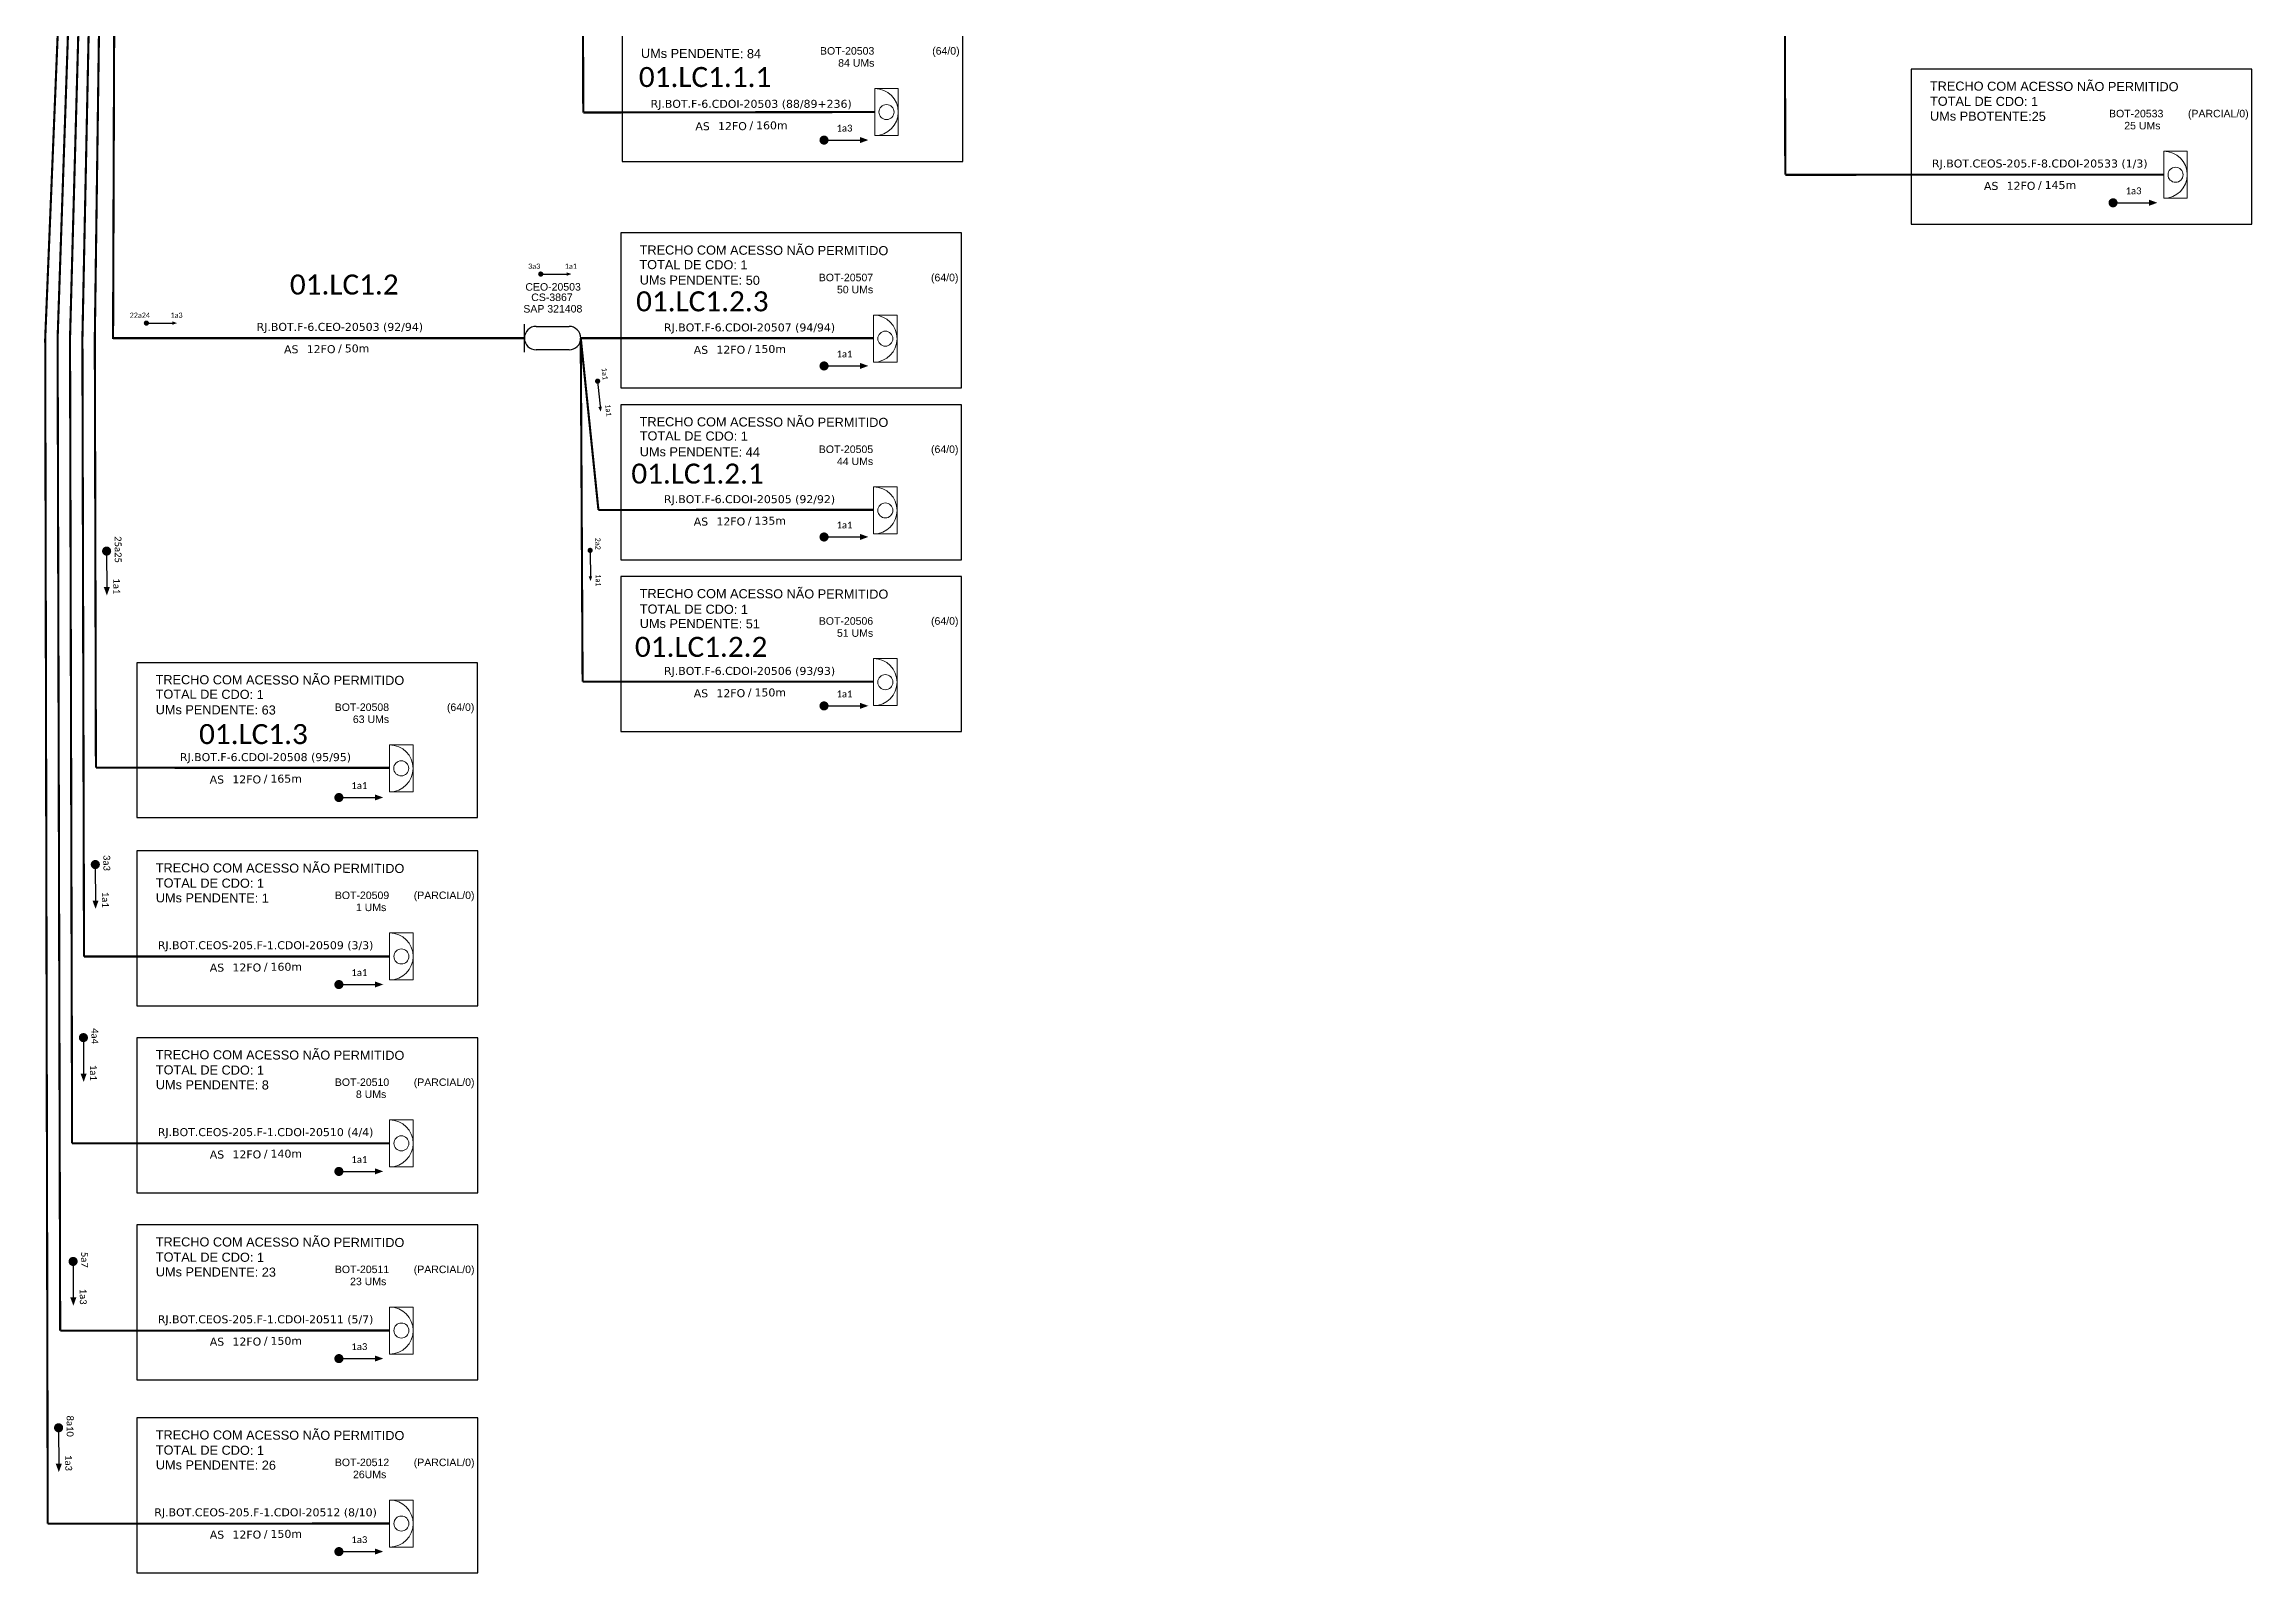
# Model space of a CAD drawing. Header units: millimetres. Extents: x 4089310 to 4461670, y -135350 to 284039.
# Drawn here: x 4142960 to 4363531, y -135350 to 17401 of the extents above; entities that cross this region are included whole.
import ezdxf
from ezdxf.enums import TextEntityAlignment as Align

# ---------------------------------------------------------------- set-up
doc = ezdxf.new("R2010")
doc.units = ezdxf.units.MM
for name, color, linetype, lineweight in [("20.0-LEGENDA DOS CDO'S", 1, 'Continuous', 0), ('20.1-CDO_INTERIOR', 1, 'Continuous', 0), ('20.2-CDO_POSTE', 1, 'Continuous', 5), ('40.1-ETIQUETAS', 1, 'Continuous', 20)]:
    doc.layers.add(name, color=color, linetype=linetype, lineweight=lineweight)
for name, color, linetype in [('20.4-CEOS', 1, 'Continuous'), ('CAP a instalar', 1, 'Continuous'), ('SETA', 7, 'Continuous')]:
    doc.layers.add(name, color=color, linetype=linetype)
doc.styles.add('ARIAL', font='arial.ttf')
doc.styles.add('siredit', font='verdana.ttf')
doc.styles.get("Standard").update_dxf_attribs({"font": 'arial.ttf'})
doc.linetypes.add('FENCELINE1', pattern='A,0.25,-0.1,[133,ltypeshp.shx,S=0.1,R=0,X=-0.1,Y=0],-0.1,1', length=1.45)

# ---------------------------------------------------------------- blocks, each defined once
blk = doc.blocks.new('ETIQUETA_RS5F')
at = {"layer": '40.1-ETIQUETAS', "color": 0, "style": 'siredit'}
blk.add_text('/', height=1.5, dxfattribs=at).set_placement((1.55, -1.95), align=Align.MIDDLE_RIGHT)
for tag, p in [('ETIQUETA_R_PRIMARIA', (1.18, 4.1)), ('ETIQUETA_R_SECUNDARIA', (1.18, 2.1)), ('F_ATIVAS/F_MORTAS', (1.11, -4.24))]:
    blk.add_attdef(tag, text='', height=1.5, dxfattribs=at).set_placement(p, align=Align.MIDDLE_CENTER)
for tag, p in [('TIPO_CABO', (-6.62, -2.12)), ('CAP_CABO', (0.37, -2.09))]:
    blk.add_attdef(tag, text='', height=1.5, dxfattribs=at).set_placement(p, align=Align.MIDDLE_RIGHT)
blk.add_attdef('METROS', text='', height=1.5, dxfattribs=at).set_placement((2.11, -1.95), align=Align.MIDDLE_LEFT)
for tag, p in [('FUSÃO_1', (0.82, -8.39)), ('FUSÃO_2', (0.82, -10.6)), ('FUSÃO_3', (0.82, -12.93)), ('FUSÃO_4', (0.82, -15.14)), ('FUSÃO_5', (0.82, -17.16))]:
    blk.add_attdef(tag, text='', height=1.5, dxfattribs=at).set_placement(p, align=Align.CENTER)
blk = doc.blocks.new('CDOI_INT')
at = {"layer": '20.1-CDO_INTERIOR', "color": 0, "lineweight": 18}
blk.add_lwpolyline([(4.25, -4.25), (4.25, 4.25), (0, 4.25), (0, -4.25)], close=True, dxfattribs=at)
blk.add_circle((2.12, 0), 1.36, dxfattribs=at)
blk.add_arc((0, 0), 4.25, 270, 90, dxfattribs=at)
at = {"layer": "20.0-LEGENDA DOS CDO'S", "color": 0, "style": 'ARIAL'}
for tag, p in [('CDO_N', (-0.08, 10.38)), ('SURVEY', (-0.08, 8.2)), ('SPLITER_1', (21.18, 10.38)), ('SPLITER_2', (21.19, 8.68)), ('SAP', (-0.08, 6.23)), ('1:XX', (5.94, -2.22)), ('UMS', (5.94, -4.24))]:
    blk.add_attdef(tag, p, '', height=1.36, dxfattribs=at)
blk.add_attdef('FIBRAS_UTILIZADAS', text='', height=1.36, dxfattribs=at).set_placement((15.34, 10.38), align=Align.CENTER)
blk = doc.blocks.new('CEO')
at = {"layer": '20.4-CEOS'}
for p, q in [((-6.19, -0.53), (-6.19, 5.68)), ((-3.61, 5.15), (3.61, 5.15)), ((3.61, 0), (-3.61, 0))]:
    blk.add_line(p, q, dxfattribs=at)
for centre, start, end in [((-3.61, 2.58), 90, 270), ((3.61, 2.58), 270, 90)]:
    blk.add_arc(centre, 2.58, start, end, dxfattribs=at)
blk = doc.blocks.new('CDOE-TEXTO PADRÃO')
at = {"layer": "20.0-LEGENDA DOS CDO'S", "color": 0, "style": 'ARIAL'}
for tag, p in [('CDO_N', (0.49, 7.39)), ('CORDOALHA', (0.5, 4.33)), ('SAP', (0.51, 1.67)), ('SPLITER_1', (0.59, -0.91)), ('SPLITER_2', (0.6, -3.55)), ('(XX-XX_F)S', (0.54, -8.29)), ('(XX-XX_L)S', (0.55, -10.83)), ('UMS', (0.55, -13.15))]:
    blk.add_attdef(tag, p, '', height=1.7, rotation=0.118, dxfattribs=at)
blk.add_attdef('FIBRAS_UTILIZADAS', text='', height=1.7, rotation=0.118, dxfattribs=at).set_placement((19.77, 7.43), align=Align.CENTER)

msp = doc.modelspace()

# ---------------------------------------------------------------- linework, layer by layer
at = {"color": 3}
for points in [[(4200694, 5691), (4234743, 5691), (4234743, 21178), (4200694, 21178)], [(4329482, -575), (4363531, -575), (4363531, 14912), (4329482, 14912)], [(4329482, -575), (4363531, -575), (4363531, 14912), (4329482, 14912)], [(4200575, -16954), (4234625, -16954), (4234625, -1467), (4200575, -1467)], [(4200577, -34115), (4234626, -34115), (4234626, -18628), (4200577, -18628)], [(4200578, -51277), (4234627, -51277), (4234627, -35790), (4200578, -35790)], [(4152212, -59890), (4186261, -59890), (4186261, -44403), (4152212, -44403)], [(4152224, -78686), (4186274, -78686), (4186274, -63199), (4152224, -63199)], [(4152224, -78686), (4186274, -78686), (4186274, -63199), (4152224, -63199)], [(4152224, -97361), (4186274, -97361), (4186274, -81874), (4152224, -81874)], [(4152224, -97361), (4186274, -97361), (4186274, -81874), (4152224, -81874)], [(4152224, -116063), (4186274, -116063), (4186274, -100576), (4152224, -100576)], [(4152224, -116063), (4186274, -116063), (4186274, -100576), (4152224, -100576)], [(4152224, -135350), (4186274, -135350), (4186274, -119862), (4152224, -119862)], [(4152224, -135350), (4186274, -135350), (4186274, -119862), (4152224, -119862)]]:
    msp.add_lwpolyline(points, close=True, dxfattribs=at)
at = {"const_width": 455}
for points in [[(4220651, 7812, 1), (4221105, 7812, 1)], [(4349439, 1547, 1), (4349893, 1547, 1)], [(4220651, -14756, 1), (4221105, -14756, 1)], [(4149200, -33028, 1), (4149202, -33482, 1)], [(4149200, -33028, 1), (4149202, -33482, 1)], [(4220651, -31845, 1), (4221105, -31845, 1)], [(4220651, -48723, 1), (4221105, -48723, 1)], [(4172181, -57878, 1), (4172636, -57878, 1)], [(4172181, -57878, 1), (4172636, -57878, 1)], [(4148070, -64347, 1), (4148072, -64801, 1)], [(4148070, -64347, 1), (4148072, -64801, 1)], [(4172181, -76565, 1), (4172636, -76565, 1)], [(4172181, -76565, 1), (4172636, -76565, 1)], [(4146880, -81642, 1), (4146882, -82097, 1)], [(4146880, -81642, 1), (4146882, -82097, 1)], [(4172181, -95239, 1), (4172636, -95239, 1)], [(4172181, -95239, 1), (4172636, -95239, 1)], [(4145852, -104004, 1), (4145854, -104459, 1)], [(4145852, -104004, 1), (4145854, -104459, 1)], [(4172181, -113941, 1), (4172636, -113941, 1)], [(4172181, -113941, 1), (4172636, -113941, 1)], [(4144400, -120625, 1), (4144402, -121080, 1)], [(4144400, -120625, 1), (4144402, -121080, 1)], [(4172181, -133228, 1), (4172636, -133228, 1)]]:
    msp.add_lwpolyline(points, format="xyb", close=True, dxfattribs=at)
at = {"color": 7, "const_width": 260}
for points in [[(4192446, -5575, 1), (4192706, -5573, 1)], [(4153047, -10473, 1), (4153307, -10472, 1)], [(4198241, -16143, 1), (4198268, -16402, 1)], [(4197506, -33055, 1), (4197510, -33315, 1)]]:
    msp.add_lwpolyline(points, format="xyb", close=True, dxfattribs=at)
at = {"layer": 'CAP a instalar', "color": 8, "ltscale": 5.3, "const_width": 212}
for points in [[(4143066, -11980), (4150544, 169934)], [(4144305, -11977), (4150499, 169934)], [(4145544, -11977), (4150499, 169934)], [(4146782, -11977), (4150499, 169934)], [(4316637, 136007), (4316915, 4348)], [(4316915, 4348), (4354736, 4351)], [(4143066, -11980), (4143316, -130429)], [(4144305, -11977), (4144561, -111142)], [(4145544, -11977), (4145752, -92437)], [(4146782, -11977), (4146942, -73765)], [(4146942, -73765), (4177478, -73760)], [(4145752, -92437), (4177478, -92435)], [(4144561, -111142), (4177478, -111136)], [(4143316, -130429), (4177478, -130423)]]:
    msp.add_lwpolyline(points, dxfattribs=at)
at = {"layer": 'CAP a instalar', "ltscale": 5.3, "const_width": 212}
for points in [[(4148021, -11977), (4150499, 169934)], [(4149844, -12049), (4150499, 169934)], [(4196678, 65598), (4196821, 10571)], [(4196821, 10571), (4225948, 10617)], [(4148021, -11977), (4148132, -54903)], [(4149844, -11977), (4190942, -11977)], [(4196572, -11977), (4225830, -11975)], [(4196572, -11977), (4198337, -29138)], [(4196572, -11977), (4196756, -46299)], [(4198337, -29138), (4225831, -29136)], [(4196756, -46299), (4225832, -46297)], [(4196756, -46299), (4225832, -46297)], [(4196756, -46299), (4225832, -46297)], [(4148132, -54903), (4177466, -54910)], [(4148132, -54903), (4177466, -54910)]]:
    msp.add_lwpolyline(points, dxfattribs=at)
at = {"layer": 'CAP a instalar', "linetype": 'FENCELINE1', "ltscale": 5.3, "const_width": 212}
for points in [[(4196572, -11977), (4225830, -11975)], [(4198337, -29138), (4225831, -29136)]]:
    msp.add_lwpolyline(points, dxfattribs=at)
at = {"layer": 'SETA'}
for points in [[(4220878, 7812), (4224787, 7812)], [(4349666, 1547), (4353575, 1547)], [(4220878, -14756), (4224787, -14756)], [(4220878, -31845), (4224787, -31845)], [(4149201, -33255), (4149218, -37164)], [(4149201, -33255), (4149218, -37164)], [(4220878, -48723), (4224787, -48723)], [(4172408, -57878), (4176317, -57878)], [(4172408, -57878), (4176317, -57878)], [(4148071, -64574), (4148087, -68483)], [(4148071, -64574), (4148087, -68483)], [(4172408, -76565), (4176317, -76565)], [(4172408, -76565), (4176317, -76565)], [(4146881, -81869), (4146898, -85778)], [(4146881, -81869), (4146898, -85778)], [(4172408, -95239), (4176317, -95239)], [(4172408, -95239), (4176317, -95239)], [(4145853, -104231), (4145870, -108140)], [(4145853, -104231), (4145870, -108140)], [(4172408, -113941), (4176317, -113941)], [(4172408, -113941), (4176317, -113941)], [(4144401, -120853), (4144418, -124762)], [(4144401, -120853), (4144418, -124762)], [(4172408, -133228), (4176317, -133228)]]:
    msp.add_lwpolyline(points, dxfattribs=at)
at = {"layer": 'SETA', "color": 7}
for points in [[(4192576, -5574), (4195412, -5574)], [(4153177, -10472), (4156014, -10472)], [(4198254, -16272), (4198533, -19095)], [(4197508, -33185), (4197543, -36022)]]:
    msp.add_lwpolyline(points, dxfattribs=at)
at = {"layer": 'SETA'}
for points in [[(4224473, 8121), (4225307, 7818), (4224473, 7515)], [(4353261, 1856), (4354094, 1553), (4353261, 1249)], [(4224473, -14447), (4225307, -14750), (4224473, -15053)], [(4224473, -31536), (4225307, -31839), (4224473, -32142)], [(4149525, -36849), (4149226, -37683), (4148919, -36852)], [(4149525, -36849), (4149226, -37683), (4148919, -36852)], [(4224473, -48414), (4225307, -48717), (4224473, -49020)], [(4176004, -57569), (4176837, -57872), (4176004, -58175)], [(4176004, -57569), (4176837, -57872), (4176004, -58175)], [(4148395, -68168), (4148096, -69002), (4147789, -68171)], [(4148395, -68168), (4148096, -69002), (4147789, -68171)], [(4176004, -76255), (4176837, -76559), (4176004, -76862)], [(4176004, -76255), (4176837, -76559), (4176004, -76862)], [(4147206, -85463), (4146906, -86298), (4146599, -85466)], [(4147206, -85463), (4146906, -86298), (4146599, -85466)], [(4176004, -94930), (4176837, -95233), (4176004, -95537)], [(4176004, -94930), (4176837, -95233), (4176004, -95537)], [(4146178, -107825), (4145878, -108660), (4145572, -107828)], [(4146178, -107825), (4145878, -108660), (4145572, -107828)], [(4176004, -113632), (4176837, -113935), (4176004, -114238)], [(4176004, -113632), (4176837, -113935), (4176004, -114238)], [(4144726, -124447), (4144426, -125281), (4144119, -124449)], [(4144726, -124447), (4144426, -125281), (4144119, -124449)], [(4176004, -132919), (4176837, -133222), (4176004, -133525)]]:
    msp.add_solid(points, dxfattribs=at)
at = {"layer": 'SETA', "color": 7}
for points in [[(4195163, -5401), (4195641, -5571), (4195165, -5747)], [(4155765, -10299), (4156242, -10470), (4155767, -10646)], [(4198681, -18831), (4198558, -19322), (4198336, -18866)], [(4197713, -35771), (4197549, -36250), (4197367, -35777)]]:
    msp.add_solid(points, dxfattribs=at)

# ---------------------------------------------------------------- block references
at = {"color": 2, "xscale": 454.7098261573845, "yscale": 454.7098261573845, "zscale": 454.7098261573845}
msp.add_blockref('CEO', (4193757, -13149), dxfattribs=at)
at = {"layer": '20.2-CDO_POSTE'}
ref = msp.add_blockref('CDOE-TEXTO PADRÃO', (4190990, -9447), dxfattribs=dict(at, xscale=441.977952325913, yscale=441.977952325913, zscale=441.977952325913))
ref.add_attrib('CDO_N', 'CEO-20503', (4191039, -7234), dxfattribs={"layer": "20.0-LEGENDA DOS CDO'S", "color": 0, "height": 751.3, "rotation": 0.11799, "style": 'ARIAL'})
ref = msp.add_blockref('CDOE-TEXTO PADRÃO', (4190786, -11636), dxfattribs=dict(at, xscale=441.977952325913, yscale=441.977952325913, zscale=441.977952325913))
ref.add_attrib('CDO_N', 'SAP 321408', (4190836, -9423), dxfattribs={"layer": "20.0-LEGENDA DOS CDO'S", "color": 0, "height": 751.3, "rotation": 0.11799, "style": 'ARIAL'})
ref = msp.add_blockref('CDOE-TEXTO PADRÃO', (4191576, -10483), dxfattribs=dict(at, xscale=441.977952325913, yscale=441.977952325913, zscale=441.977952325913))
ref.add_attrib('CDO_N', 'CS-3867', (4191626, -8270), dxfattribs={"layer": "20.0-LEGENDA DOS CDO'S", "color": 0, "height": 751.3, "rotation": 0.11799, "style": 'ARIAL'})
at = {"layer": '40.1-ETIQUETAS'}
ref = msp.add_blockref('ETIQUETA_RS5F', (4171875, -11966), dxfattribs=dict(at, xscale=530.3735344088082, yscale=530.3735344088082, zscale=530.3735344088082))
ref.add_attrib('ETIQUETA_R_SECUNDARIA', 'RJ.BOT.F-6.CEO-20503 (92/94)', dxfattribs={"color": 0, "height": 795.56, "style": 'siredit'}).set_placement((4172502, -10850), align=Align.MIDDLE_CENTER)
ref.add_attrib('TIPO_CABO', 'AS', dxfattribs={"color": 0, "height": 795.6, "style": 'siredit'}).set_placement((4168366, -13088), align=Align.MIDDLE_RIGHT)
ref.add_attrib('CAP_CABO', '12FO', dxfattribs={"color": 0, "height": 795.6, "style": 'siredit'}).set_placement((4172069, -13076), align=Align.MIDDLE_RIGHT)
ref.add_attrib('METROS', '50m', dxfattribs={"color": 0, "height": 795.6, "style": 'siredit'}).set_placement((4172995, -13002), align=Align.MIDDLE_LEFT)
at = {"layer": 'CAP a instalar', "linetype": 'FENCELINE1', "ltscale": 5.3}
ref = msp.add_blockref('CDOI_INT', (4225948, 10617), dxfattribs=dict(at, xscale=552.6617140131019, yscale=552.6617140131019, zscale=552.6617140131019))
ref.add_attrib('CDO_N', 'BOT-20503', dxfattribs={"layer": "20.0-LEGENDA DOS CDO'S", "color": 0, "height": 751.8, "style": 'ARIAL'}).set_placement((4225902, 16354), align=Align.RIGHT)
ref.add_attrib('FIBRAS_UTILIZADAS', '(64/0)', dxfattribs={"layer": "20.0-LEGENDA DOS CDO'S", "color": 0, "height": 751.8, "style": 'ARIAL'}).set_placement((4234426, 16354), align=Align.RIGHT)
ref.add_attrib('SURVEY', '84 UMs', dxfattribs={"layer": "20.0-LEGENDA DOS CDO'S", "color": 0, "height": 751.8, "style": 'ARIAL'}).set_placement((4225905, 15149), align=Align.RIGHT)
at = {"layer": 'CAP a instalar', "color": 1, "linetype": 'FENCELINE1', "ltscale": 5.3}
ref = msp.add_blockref('ETIQUETA_RS5F', (4212970, 10321), dxfattribs=dict(at, xscale=530.3735344092214, yscale=530.3735344092214, zscale=530.3735344092214))
ref.add_attrib('ETIQUETA_R_SECUNDARIA', 'RJ.BOT.F-6.CDOI-20503 (88/89+236)', dxfattribs={"layer": '40.1-ETIQUETAS', "color": 0, "height": 795.56, "style": 'siredit'}).set_placement((4213597, 11437), align=Align.MIDDLE_CENTER)
ref.add_attrib('TIPO_CABO', 'AS', dxfattribs={"layer": '40.1-ETIQUETAS', "color": 0, "height": 795.6, "style": 'siredit'}).set_placement((4209461, 9200), align=Align.MIDDLE_RIGHT)
ref.add_attrib('CAP_CABO', '12FO', dxfattribs={"layer": '40.1-ETIQUETAS', "color": 0, "height": 795.6, "style": 'siredit'}).set_placement((4213164, 9211), align=Align.MIDDLE_RIGHT)
ref.add_attrib('METROS', '160m', dxfattribs={"layer": '40.1-ETIQUETAS', "color": 0, "height": 795.6, "style": 'siredit'}).set_placement((4214090, 9285), align=Align.MIDDLE_LEFT)
at = {"layer": 'CAP a instalar', "color": 8, "linetype": 'FENCELINE1', "ltscale": 5.3}
ref = msp.add_blockref('CDOI_INT', (4354736, 4351), dxfattribs=dict(at, xscale=552.6617140090682, yscale=552.6617140090682, zscale=552.6617140090682))
ref.add_attrib('CDO_N', 'BOT-20533', dxfattribs={"layer": "20.0-LEGENDA DOS CDO'S", "color": 0, "height": 751.8, "style": 'ARIAL'}).set_placement((4354690, 10088), align=Align.RIGHT)
ref.add_attrib('FIBRAS_UTILIZADAS', '(PARCIAL/0)', dxfattribs={"layer": "20.0-LEGENDA DOS CDO'S", "color": 0, "height": 751.77, "style": 'ARIAL'}).set_placement((4363214, 10088), align=Align.RIGHT)
ref.add_attrib('SURVEY', '25 UMs ', dxfattribs={"layer": "20.0-LEGENDA DOS CDO'S", "color": 0, "height": 751.8, "style": 'ARIAL'}).set_placement((4354693, 8883), align=Align.RIGHT)
ref = msp.add_blockref('ETIQUETA_RS5F', (4341713, 4358), dxfattribs=dict(at, xscale=530.3735344053503, yscale=530.3735344053503, zscale=530.3735344053503))
ref.add_attrib('ETIQUETA_R_SECUNDARIA', 'RJ.BOT.CEOS-205.F-8.CDOI-20533 (1/3)', dxfattribs={"layer": '40.1-ETIQUETAS', "color": 0, "height": 795.56, "style": 'siredit'}).set_placement((4342341, 5474), align=Align.MIDDLE_CENTER)
ref.add_attrib('TIPO_CABO', 'AS', dxfattribs={"layer": '40.1-ETIQUETAS', "color": 0, "height": 795.6, "style": 'siredit'}).set_placement((4338204, 3236), align=Align.MIDDLE_RIGHT)
ref.add_attrib('CAP_CABO', '12FO', dxfattribs={"layer": '40.1-ETIQUETAS', "color": 0, "height": 795.6, "style": 'siredit'}).set_placement((4341908, 3248), align=Align.MIDDLE_RIGHT)
ref.add_attrib('METROS', '145m ', dxfattribs={"layer": '40.1-ETIQUETAS', "color": 0, "height": 795.6, "style": 'siredit'}).set_placement((4342833, 3322), align=Align.MIDDLE_LEFT)
at = {"layer": 'CAP a instalar', "linetype": 'FENCELINE1', "ltscale": 5.3}
ref = msp.add_blockref('CDOI_INT', (4225830, -12028), dxfattribs=dict(at, xscale=552.6617140131019, yscale=552.6617140131019, zscale=552.6617140131019))
ref.add_attrib('CDO_N', 'BOT-20507', dxfattribs={"layer": "20.0-LEGENDA DOS CDO'S", "color": 0, "height": 751.8, "style": 'ARIAL'}).set_placement((4225784, -6291), align=Align.RIGHT)
ref.add_attrib('FIBRAS_UTILIZADAS', '(64/0)', dxfattribs={"layer": "20.0-LEGENDA DOS CDO'S", "color": 0, "height": 751.8, "style": 'ARIAL'}).set_placement((4234307, -6291), align=Align.RIGHT)
ref.add_attrib('SURVEY', '50 UMs', dxfattribs={"layer": "20.0-LEGENDA DOS CDO'S", "color": 0, "height": 751.8, "style": 'ARIAL'}).set_placement((4225787, -7496), align=Align.RIGHT)
at = {"layer": 'CAP a instalar', "color": 1, "linetype": 'FENCELINE1', "ltscale": 5.3}
ref = msp.add_blockref('ETIQUETA_RS5F', (4212807, -12021), dxfattribs=dict(at, xscale=530.3735344092214, yscale=530.3735344092214, zscale=530.3735344092214))
ref.add_attrib('ETIQUETA_R_SECUNDARIA', 'RJ.BOT.F-6.CDOI-20507 (94/94)', dxfattribs={"layer": '40.1-ETIQUETAS', "color": 0, "height": 795.56, "style": 'siredit'}).set_placement((4213434, -10905), align=Align.MIDDLE_CENTER)
ref.add_attrib('TIPO_CABO', 'AS', dxfattribs={"layer": '40.1-ETIQUETAS', "color": 0, "height": 795.6, "style": 'siredit'}).set_placement((4209298, -13143), align=Align.MIDDLE_RIGHT)
ref.add_attrib('CAP_CABO', '12FO', dxfattribs={"layer": '40.1-ETIQUETAS', "color": 0, "height": 795.6, "style": 'siredit'}).set_placement((4213001, -13131), align=Align.MIDDLE_RIGHT)
ref.add_attrib('METROS', '150m', dxfattribs={"layer": '40.1-ETIQUETAS', "color": 0, "height": 795.6, "style": 'siredit'}).set_placement((4213927, -13058), align=Align.MIDDLE_LEFT)
at = {"layer": 'CAP a instalar', "linetype": 'FENCELINE1', "ltscale": 5.3}
ref = msp.add_blockref('CDOI_INT', (4225831, -29189), dxfattribs=dict(at, xscale=552.6617140131019, yscale=552.6617140131019, zscale=552.6617140131019))
ref.add_attrib('CDO_N', 'BOT-20505', dxfattribs={"layer": "20.0-LEGENDA DOS CDO'S", "color": 0, "height": 751.8, "style": 'ARIAL'}).set_placement((4225785, -23452), align=Align.RIGHT)
ref.add_attrib('FIBRAS_UTILIZADAS', '(64/0)', dxfattribs={"layer": "20.0-LEGENDA DOS CDO'S", "color": 0, "height": 751.8, "style": 'ARIAL'}).set_placement((4234309, -23452), align=Align.RIGHT)
ref.add_attrib('SURVEY', '44 UMs', dxfattribs={"layer": "20.0-LEGENDA DOS CDO'S", "color": 0, "height": 751.8, "style": 'ARIAL'}).set_placement((4225788, -24657), align=Align.RIGHT)
at = {"layer": 'CAP a instalar', "color": 1, "linetype": 'FENCELINE1', "ltscale": 5.3}
ref = msp.add_blockref('ETIQUETA_RS5F', (4212808, -29182), dxfattribs=dict(at, xscale=530.3735344092214, yscale=530.3735344092214, zscale=530.3735344092214))
ref.add_attrib('ETIQUETA_R_SECUNDARIA', 'RJ.BOT.F-6.CDOI-20505 (92/92)', dxfattribs={"layer": '40.1-ETIQUETAS', "color": 0, "height": 795.56, "style": 'siredit'}).set_placement((4213436, -28066), align=Align.MIDDLE_CENTER)
ref.add_attrib('TIPO_CABO', 'AS', dxfattribs={"layer": '40.1-ETIQUETAS', "color": 0, "height": 795.6, "style": 'siredit'}).set_placement((4209299, -30304), align=Align.MIDDLE_RIGHT)
ref.add_attrib('CAP_CABO', '12FO', dxfattribs={"layer": '40.1-ETIQUETAS', "color": 0, "height": 795.6, "style": 'siredit'}).set_placement((4213003, -30292), align=Align.MIDDLE_RIGHT)
ref.add_attrib('METROS', '135m', dxfattribs={"layer": '40.1-ETIQUETAS', "color": 0, "height": 795.6, "style": 'siredit'}).set_placement((4213928, -30219), align=Align.MIDDLE_LEFT)
at = {"layer": 'CAP a instalar', "linetype": 'FENCELINE1', "ltscale": 5.3}
ref = msp.add_blockref('CDOI_INT', (4225832, -46350), dxfattribs=dict(at, xscale=552.6617140131019, yscale=552.6617140131019, zscale=552.6617140131019))
ref.add_attrib('CDO_N', 'BOT-20506', dxfattribs={"layer": "20.0-LEGENDA DOS CDO'S", "color": 0, "height": 751.8, "style": 'ARIAL'}).set_placement((4225786, -40613), align=Align.RIGHT)
ref.add_attrib('FIBRAS_UTILIZADAS', '(64/0)', dxfattribs={"layer": "20.0-LEGENDA DOS CDO'S", "color": 0, "height": 751.8, "style": 'ARIAL'}).set_placement((4234310, -40613), align=Align.RIGHT)
ref.add_attrib('SURVEY', '51 UMs', dxfattribs={"layer": "20.0-LEGENDA DOS CDO'S", "color": 0, "height": 751.8, "style": 'ARIAL'}).set_placement((4225789, -41818), align=Align.RIGHT)
at = {"layer": 'CAP a instalar', "color": 1, "linetype": 'FENCELINE1', "ltscale": 5.3}
ref = msp.add_blockref('ETIQUETA_RS5F', (4212809, -46343), dxfattribs=dict(at, xscale=530.3735344092214, yscale=530.3735344092214, zscale=530.3735344092214))
ref.add_attrib('ETIQUETA_R_SECUNDARIA', 'RJ.BOT.F-6.CDOI-20506 (93/93)', dxfattribs={"layer": '40.1-ETIQUETAS', "color": 0, "height": 795.56, "style": 'siredit'}).set_placement((4213437, -45227), align=Align.MIDDLE_CENTER)
ref.add_attrib('TIPO_CABO', 'AS', dxfattribs={"layer": '40.1-ETIQUETAS', "color": 0, "height": 795.6, "style": 'siredit'}).set_placement((4209301, -47465), align=Align.MIDDLE_RIGHT)
ref.add_attrib('CAP_CABO', '12FO', dxfattribs={"layer": '40.1-ETIQUETAS', "color": 0, "height": 795.6, "style": 'siredit'}).set_placement((4213004, -47453), align=Align.MIDDLE_RIGHT)
ref.add_attrib('METROS', '150m', dxfattribs={"layer": '40.1-ETIQUETAS', "color": 0, "height": 795.6, "style": 'siredit'}).set_placement((4213930, -47380), align=Align.MIDDLE_LEFT)
at = {"layer": 'CAP a instalar', "linetype": 'FENCELINE1', "ltscale": 5.3}
ref = msp.add_blockref('CDOI_INT', (4177466, -54964), dxfattribs=dict(at, xscale=552.6617140131019, yscale=552.6617140131019, zscale=552.6617140131019))
ref.add_attrib('CDO_N', 'BOT-20508', dxfattribs={"layer": "20.0-LEGENDA DOS CDO'S", "color": 0, "height": 751.8, "style": 'ARIAL'}).set_placement((4177420, -49227), align=Align.RIGHT)
ref.add_attrib('FIBRAS_UTILIZADAS', '(64/0)', dxfattribs={"layer": "20.0-LEGENDA DOS CDO'S", "color": 0, "height": 751.8, "style": 'ARIAL'}).set_placement((4185944, -49227), align=Align.RIGHT)
ref.add_attrib('SURVEY', '63 UMs', dxfattribs={"layer": "20.0-LEGENDA DOS CDO'S", "color": 0, "height": 751.8, "style": 'ARIAL'}).set_placement((4177423, -50432), align=Align.RIGHT)
at = {"layer": 'CAP a instalar', "color": 1, "linetype": 'FENCELINE1', "ltscale": 5.3}
ref = msp.add_blockref('ETIQUETA_RS5F', (4164443, -54957), dxfattribs=dict(at, xscale=530.3735344092214, yscale=530.3735344092214, zscale=530.3735344092214))
ref.add_attrib('ETIQUETA_R_SECUNDARIA', 'RJ.BOT.F-6.CDOI-20508 (95/95)', dxfattribs={"layer": '40.1-ETIQUETAS', "color": 0, "height": 795.56, "style": 'siredit'}).set_placement((4165071, -53841), align=Align.MIDDLE_CENTER)
ref.add_attrib('TIPO_CABO', 'AS', dxfattribs={"layer": '40.1-ETIQUETAS', "color": 0, "height": 795.6, "style": 'siredit'}).set_placement((4160935, -56079), align=Align.MIDDLE_RIGHT)
ref.add_attrib('CAP_CABO', '12FO', dxfattribs={"layer": '40.1-ETIQUETAS', "color": 0, "height": 795.6, "style": 'siredit'}).set_placement((4164638, -56067), align=Align.MIDDLE_RIGHT)
ref.add_attrib('METROS', '165m', dxfattribs={"layer": '40.1-ETIQUETAS', "color": 0, "height": 795.6, "style": 'siredit'}).set_placement((4165563, -55993), align=Align.MIDDLE_LEFT)
at = {"layer": 'CAP a instalar', "color": 8, "linetype": 'FENCELINE1', "ltscale": 5.3}
ref = msp.add_blockref('CDOI_INT', (4177478, -73760), dxfattribs=dict(at, xscale=552.6617140090682, yscale=552.6617140090682, zscale=552.6617140090682))
ref.add_attrib('CDO_N', 'BOT-20509', dxfattribs={"layer": "20.0-LEGENDA DOS CDO'S", "color": 0, "height": 751.8, "style": 'ARIAL'}).set_placement((4177433, -68023), align=Align.RIGHT)
ref.add_attrib('FIBRAS_UTILIZADAS', '(PARCIAL/0)', dxfattribs={"layer": "20.0-LEGENDA DOS CDO'S", "color": 0, "height": 751.77, "style": 'ARIAL'}).set_placement((4185956, -68023), align=Align.RIGHT)
ref.add_attrib('SURVEY', '1 UMs ', dxfattribs={"layer": "20.0-LEGENDA DOS CDO'S", "color": 0, "height": 751.8, "style": 'ARIAL'}).set_placement((4177435, -69228), align=Align.RIGHT)
ref = msp.add_blockref('ETIQUETA_RS5F', (4164456, -73753), dxfattribs=dict(at, xscale=530.3735344053503, yscale=530.3735344053503, zscale=530.3735344053503))
ref.add_attrib('ETIQUETA_R_SECUNDARIA', 'RJ.BOT.CEOS-205.F-1.CDOI-20509 (3/3)', dxfattribs={"layer": '40.1-ETIQUETAS', "color": 0, "height": 795.56, "style": 'siredit'}).set_placement((4165083, -72637), align=Align.MIDDLE_CENTER)
ref.add_attrib('TIPO_CABO', 'AS', dxfattribs={"layer": '40.1-ETIQUETAS', "color": 0, "height": 795.6, "style": 'siredit'}).set_placement((4160947, -74875), align=Align.MIDDLE_RIGHT)
ref.add_attrib('CAP_CABO', '12FO', dxfattribs={"layer": '40.1-ETIQUETAS', "color": 0, "height": 795.6, "style": 'siredit'}).set_placement((4164650, -74863), align=Align.MIDDLE_RIGHT)
ref.add_attrib('METROS', '160m ', dxfattribs={"layer": '40.1-ETIQUETAS', "color": 0, "height": 795.6, "style": 'siredit'}).set_placement((4165576, -74789), align=Align.MIDDLE_LEFT)
ref = msp.add_blockref('CDOI_INT', (4177478, -92435), dxfattribs=dict(at, xscale=552.6617140090682, yscale=552.6617140090682, zscale=552.6617140090682))
ref.add_attrib('CDO_N', 'BOT-20510', dxfattribs={"layer": "20.0-LEGENDA DOS CDO'S", "color": 0, "height": 751.8, "style": 'ARIAL'}).set_placement((4177433, -86698), align=Align.RIGHT)
ref.add_attrib('FIBRAS_UTILIZADAS', '(PARCIAL/0)', dxfattribs={"layer": "20.0-LEGENDA DOS CDO'S", "color": 0, "height": 751.77, "style": 'ARIAL'}).set_placement((4185956, -86698), align=Align.RIGHT)
ref.add_attrib('SURVEY', '8 UMs ', dxfattribs={"layer": "20.0-LEGENDA DOS CDO'S", "color": 0, "height": 751.8, "style": 'ARIAL'}).set_placement((4177435, -87903), align=Align.RIGHT)
ref = msp.add_blockref('ETIQUETA_RS5F', (4164456, -92428), dxfattribs=dict(at, xscale=530.3735344053503, yscale=530.3735344053503, zscale=530.3735344053503))
ref.add_attrib('ETIQUETA_R_SECUNDARIA', 'RJ.BOT.CEOS-205.F-1.CDOI-20510 (4/4)', dxfattribs={"layer": '40.1-ETIQUETAS', "color": 0, "height": 795.56, "style": 'siredit'}).set_placement((4165083, -91312), align=Align.MIDDLE_CENTER)
ref.add_attrib('TIPO_CABO', 'AS', dxfattribs={"layer": '40.1-ETIQUETAS', "color": 0, "height": 795.6, "style": 'siredit'}).set_placement((4160947, -93550), align=Align.MIDDLE_RIGHT)
ref.add_attrib('CAP_CABO', '12FO', dxfattribs={"layer": '40.1-ETIQUETAS', "color": 0, "height": 795.6, "style": 'siredit'}).set_placement((4164650, -93538), align=Align.MIDDLE_RIGHT)
ref.add_attrib('METROS', '140m ', dxfattribs={"layer": '40.1-ETIQUETAS', "color": 0, "height": 795.6, "style": 'siredit'}).set_placement((4165576, -93464), align=Align.MIDDLE_LEFT)
ref = msp.add_blockref('CDOI_INT', (4177478, -111136), dxfattribs=dict(at, xscale=552.6617140090682, yscale=552.6617140090682, zscale=552.6617140090682))
ref.add_attrib('CDO_N', 'BOT-20511', dxfattribs={"layer": "20.0-LEGENDA DOS CDO'S", "color": 0, "height": 751.8, "style": 'ARIAL'}).set_placement((4177433, -105399), align=Align.RIGHT)
ref.add_attrib('FIBRAS_UTILIZADAS', '(PARCIAL/0)', dxfattribs={"layer": "20.0-LEGENDA DOS CDO'S", "color": 0, "height": 751.77, "style": 'ARIAL'}).set_placement((4185956, -105399), align=Align.RIGHT)
ref.add_attrib('SURVEY', '23 UMs ', dxfattribs={"layer": "20.0-LEGENDA DOS CDO'S", "color": 0, "height": 751.8, "style": 'ARIAL'}).set_placement((4177435, -106604), align=Align.RIGHT)
ref = msp.add_blockref('ETIQUETA_RS5F', (4164456, -111129), dxfattribs=dict(at, xscale=530.3735344053503, yscale=530.3735344053503, zscale=530.3735344053503))
ref.add_attrib('ETIQUETA_R_SECUNDARIA', 'RJ.BOT.CEOS-205.F-1.CDOI-20511 (5/7)', dxfattribs={"layer": '40.1-ETIQUETAS', "color": 0, "height": 795.56, "style": 'siredit'}).set_placement((4165083, -110013), align=Align.MIDDLE_CENTER)
ref.add_attrib('TIPO_CABO', 'AS', dxfattribs={"layer": '40.1-ETIQUETAS', "color": 0, "height": 795.6, "style": 'siredit'}).set_placement((4160947, -112251), align=Align.MIDDLE_RIGHT)
ref.add_attrib('CAP_CABO', '12FO', dxfattribs={"layer": '40.1-ETIQUETAS', "color": 0, "height": 795.6, "style": 'siredit'}).set_placement((4164650, -112239), align=Align.MIDDLE_RIGHT)
ref.add_attrib('METROS', '150m ', dxfattribs={"layer": '40.1-ETIQUETAS', "color": 0, "height": 795.6, "style": 'siredit'}).set_placement((4165576, -112166), align=Align.MIDDLE_LEFT)
ref = msp.add_blockref('CDOI_INT', (4177478, -130423), dxfattribs=dict(at, xscale=552.6617140090682, yscale=552.6617140090682, zscale=552.6617140090682))
ref.add_attrib('CDO_N', 'BOT-20512', dxfattribs={"layer": "20.0-LEGENDA DOS CDO'S", "color": 0, "height": 751.8, "style": 'ARIAL'}).set_placement((4177433, -124686), align=Align.RIGHT)
ref.add_attrib('FIBRAS_UTILIZADAS', '(PARCIAL/0)', dxfattribs={"layer": "20.0-LEGENDA DOS CDO'S", "color": 0, "height": 751.77, "style": 'ARIAL'}).set_placement((4185956, -124686), align=Align.RIGHT)
ref.add_attrib('SURVEY', '26UMs ', dxfattribs={"layer": "20.0-LEGENDA DOS CDO'S", "color": 0, "height": 751.8, "style": 'ARIAL'}).set_placement((4177435, -125891), align=Align.RIGHT)
ref = msp.add_blockref('ETIQUETA_RS5F', (4164456, -130416), dxfattribs=dict(at, xscale=530.3735344053503, yscale=530.3735344053503, zscale=530.3735344053503))
ref.add_attrib('ETIQUETA_R_SECUNDARIA', 'RJ.BOT.CEOS-205.F-1.CDOI-20512 (8/10)', dxfattribs={"layer": '40.1-ETIQUETAS', "color": 0, "height": 795.56, "style": 'siredit'}).set_placement((4165083, -129300), align=Align.MIDDLE_CENTER)
ref.add_attrib('TIPO_CABO', 'AS', dxfattribs={"layer": '40.1-ETIQUETAS', "color": 0, "height": 795.6, "style": 'siredit'}).set_placement((4160947, -131538), align=Align.MIDDLE_RIGHT)
ref.add_attrib('CAP_CABO', '12FO', dxfattribs={"layer": '40.1-ETIQUETAS', "color": 0, "height": 795.6, "style": 'siredit'}).set_placement((4164650, -131526), align=Align.MIDDLE_RIGHT)
ref.add_attrib('METROS', '150m ', dxfattribs={"layer": '40.1-ETIQUETAS', "color": 0, "height": 795.6, "style": 'siredit'}).set_placement((4165576, -131453), align=Align.MIDDLE_LEFT)

# ---------------------------------------------------------------- texts
at = {"color": 3, "style": 'ARIAL'}
for s, p in [('UMs PENDENTE: 84', (4202585, 16029)), ('TRECHO COM ACESSO NÃO PERMITIDO', (4331362, 12764)), ('TOTAL DE CDO: 1', (4331377, 11244)), ('UMs PBOTENTE:25', (4331373, 9763)), ('TOTAL DE CDO: 1', (4202431, -5076)), ('TRECHO COM ACESSO NÃO PERMITIDO', (4202456, -3615)), ('UMs PENDENTE: 50', (4202466, -6616)), ('TRECHO COM ACESSO NÃO PERMITIDO', (4202457, -20776)), ('TOTAL DE CDO: 1', (4202467, -22191)), ('UMs PENDENTE: 44', (4202468, -23777)), ('TRECHO COM ACESSO NÃO PERMITIDO', (4202458, -37937)), ('TOTAL DE CDO: 1', (4202474, -39496)), ('UMs PENDENTE: 51', (4202469, -40938)), ('TRECHO COM ACESSO NÃO PERMITIDO', (4154092, -46551)), ('TOTAL DE CDO: 1', (4154099, -47998)), ('UMs PENDENTE: 63', (4154103, -49552)), ('TRECHO COM ACESSO NÃO PERMITIDO', (4154104, -65347)), ('TOTAL DE CDO: 1', (4154119, -66867)), ('UMs PENDENTE: 1', (4154115, -68348)), ('TRECHO COM ACESSO NÃO PERMITIDO', (4154104, -84022)), ('TOTAL DE CDO: 1', (4154119, -85542)), ('UMs PENDENTE: 8', (4154115, -87023)), ('TRECHO COM ACESSO NÃO PERMITIDO', (4154104, -102723)), ('TOTAL DE CDO: 1', (4154119, -104243)), ('UMs PENDENTE: 23', (4154115, -105724)), ('TRECHO COM ACESSO NÃO PERMITIDO', (4154104, -122010)), ('TOTAL DE CDO: 1', (4154119, -123530)), ('UMs PENDENTE: 26', (4154115, -125011))]:
    msp.add_text(s, height=909.42, rotation=359.83137, dxfattribs=at).set_placement(p)
at = {"color": 3, "char_height": 2000, "width": 179459.46, "attachment_point": 5}
for s, insert in [('{\\fCalibri|b0|i0|c0|p34;01.LC1.1.1}', (4208992, 14105)), ('{\\fCalibri|b0|i0|c0|p34;01.LC1.2}', (4172942, -6630)), ('{\\fCalibri|b0|i0|c0|p34;01.LC1.2.3}', (4208719, -8310)), ('{\\fCalibri|b0|i0|c0|p34;01.LC1.2.1}', (4208242, -25523)), ('\\pxt48;{\\fCalibri|b0|i0|c0|p34;01.LC1.2.2}', (4208598, -42834)), ('{\\fCalibri|b0|i0|c0|p34;01.LC1.3}', (4163871, -51552))]:
    msp.add_mtext(s, dxfattribs=dict(at, insert=insert))
at = {"char_height": 682.06, "width": 11530.89, "attachment_point": 5}
for s, insert in [('\\C7;\\fCalibri|b0|i0|c0|p34;1a3', (4222922, 9006)), ('{\\fCalibri|b0|i0|c0|p34;\\C7;1a3}', (4351710, 2741)), ('{\\fCalibri|b0|i0|c0|p34;\\C7;1a1}', (4222922, -13562)), ('{\\fCalibri|b0|i0|c0|p34;\\C7;1a1}', (4222922, -30651)), ('\\C7;\\fCalibri|b0|i0|c0|p34;1a1', (4222922, -47529)), ('{\\fCalibri|b0|i0|c0|p34;\\C7;1a1}', (4174452, -56684)), ('{\\fCalibri|b0|i0|c0|p34;\\C7;1a1}', (4174452, -75370)), ('{\\fCalibri|b0|i0|c0|p34;\\C7;1a1}', (4174452, -94045)), ('{\\fCalibri|b0|i0|c0|p34;\\C7;1a3}', (4174452, -112747)), ('{\\fCalibri|b0|i0|c0|p34;\\C7;1a3}', (4174452, -132034))]:
    msp.add_mtext(s, dxfattribs=dict(at, insert=insert))
at = {"color": 5, "char_height": 520, "width": 38387.37, "attachment_point": 5}
for s, insert, rotation in [('\\C256;\\fCalibri|b0|i0|c0|p34;3a3', (4191920, -4790), 359.91656), ('{\\fCalibri|b0|i0|c0|p34;\\C256;1a1}', (4195584, -4790), 359.91656), ('{\\fCalibri|b0|i0|c0|p34;\\C256;22a24}', (4152522, -9688), 359.91656), ('{\\fCalibri|b0|i0|c0|p34;\\C256;1a3}', (4156186, -9688), 359.91656), ('\\C256;\\fCalibri|b0|i0|c0|p34;1a1', (4198970, -15543), 275.54362), ('{\\fCalibri|b0|i0|c0|p34;\\C256;1a1}', (4199330, -19190), 275.54362), ('\\C256;\\fCalibri|b0|i0|c0|p34;2a2', (4198284, -32520), 270.63098), ('{\\fCalibri|b0|i0|c0|p34;\\C256;1a1}', (4198329, -36184), 270.63098)]:
    msp.add_mtext(s, dxfattribs=dict(at, insert=insert, rotation=rotation))
at = {"char_height": 682.06, "width": 11530.89, "attachment_point": 5, "rotation": 270.2466}
for s, insert in [('{\\fCalibri|b0|i0|c0|p34;\\C7;25a25}', (4150345, -33095)), ('{\\fCalibri|b0|i0|c0|p34;\\C7;1a1}', (4150209, -36773)), ('{\\fCalibri|b0|i0|c0|p34;\\C7;3a3}', (4149215, -64414)), ('{\\fCalibri|b0|i0|c0|p34;\\C7;1a1}', (4149079, -68092)), ('{\\fCalibri|b0|i0|c0|p34;\\C7;4a4}', (4148026, -81710)), ('{\\fCalibri|b0|i0|c0|p34;\\C7;1a1}', (4147889, -85387)), ('{\\fCalibri|b0|i0|c0|p34;\\C7;5a7}', (4146998, -104072)), ('{\\fCalibri|b0|i0|c0|p34;\\C7;1a3}', (4146862, -107749)), ('{\\fCalibri|b0|i0|c0|p34;\\C7;8a10}', (4145546, -120693)), ('{\\fCalibri|b0|i0|c0|p34;\\C7;1a3}', (4145409, -124370))]:
    msp.add_mtext(s, dxfattribs=dict(at, insert=insert))

doc.saveas('drawing.dxf')
